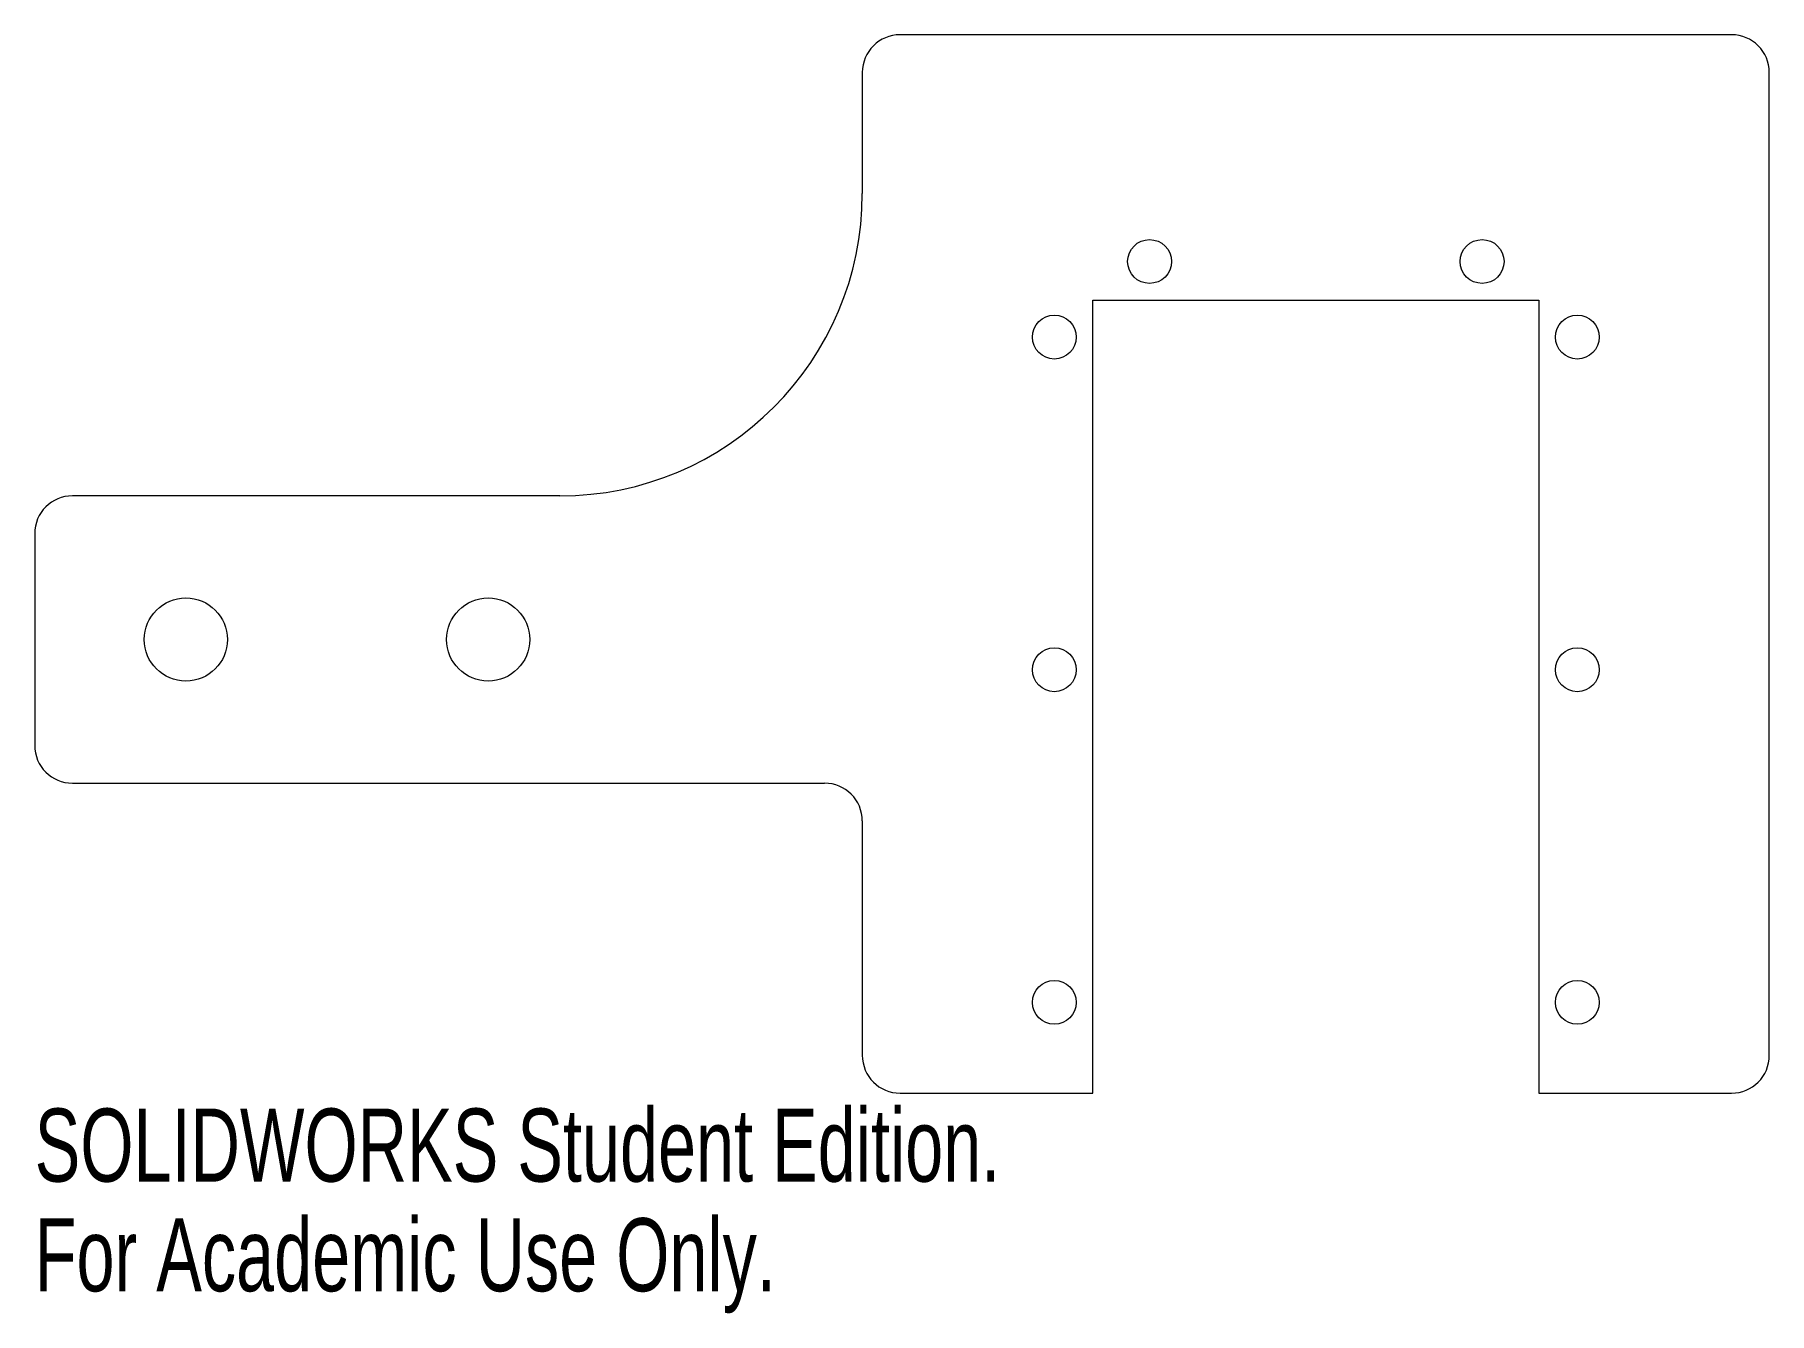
# Model space of a CAD drawing. Header units: millimetres. Extents: x -85 to 30, y -25 to 60.
import ezdxf

# ---------------------------------------------------------------- set-up
doc = ezdxf.new("R2010")
doc.units = ezdxf.units.MM
doc.styles.add('SLDTEXTSTYLE0', font='TXT', dxfattribs={"width": 0.7})

msp = doc.modelspace()

# ---------------------------------------------------------------- linework, layer by layer
at = {"color": 7, "linetype": 'Continuous', "lineweight": 15}
for p, q in [((27.5, 60), (-27.5, 60)), ((-30, 57.5), (-30, 49.5)), ((30, -7.5), (30, 57.5)), ((-14.75, -10), (-14.75, 42.45)), ((-14.75, 42.45), (14.75, 42.45)), ((14.75, 42.45), (14.75, -10)), ((-50, 29.5), (-82.25, 29.5)), ((-84.75, 27), (-84.75, 13)), ((-82.25, 10.5), (-32.5, 10.5)), ((-30, 8), (-30, -7.5)), ((-27.5, -10), (-14.75, -10)), ((14.75, -10), (27.5, -10))]:
    msp.add_line(p, q, dxfattribs=at)
for centre, radius in [((-11, 45), 1.45), ((11, 45), 1.45), ((-17.3, 40), 1.45), ((17.3, 40), 1.45), ((-74.75, 20), 2.75), ((-54.75, 20), 2.75), ((-17.3, 18), 1.45), ((17.3, 18), 1.45), ((-17.3, -4), 1.45), ((17.3, -4), 1.45)]:
    msp.add_circle(centre, radius, dxfattribs=at)
for centre, radius, start, end in [((-27.5, 57.5), 2.5, 90, 180), ((27.5, 57.5), 2.5, 360, 90), ((-50, 49.5), 20, 270, 360), ((-82.25, 27), 2.5, 90, 180), ((-82.25, 13), 2.5, 180, 270), ((-32.5, 8), 2.5, 360, 90), ((-27.5, -7.5), 2.5, 180, 270), ((27.5, -7.5), 2.5, 270, 360)]:
    msp.add_arc(centre, radius, start, end, dxfattribs=at)

# ---------------------------------------------------------------- texts
at = {"color": 7, "linetype": 'Continuous', "char_height": 4.8336, "attachment_point": 1, "style": 'SLDTEXTSTYLE0'}
for s, insert in [('SOLIDWORKS Student Edition.', (-84.75, -11.02)), ('For Academic Use Only.', (-84.75, -18.27))]:
    msp.add_mtext(s, dxfattribs=dict(at, insert=insert))

doc.saveas('drawing.dxf')
